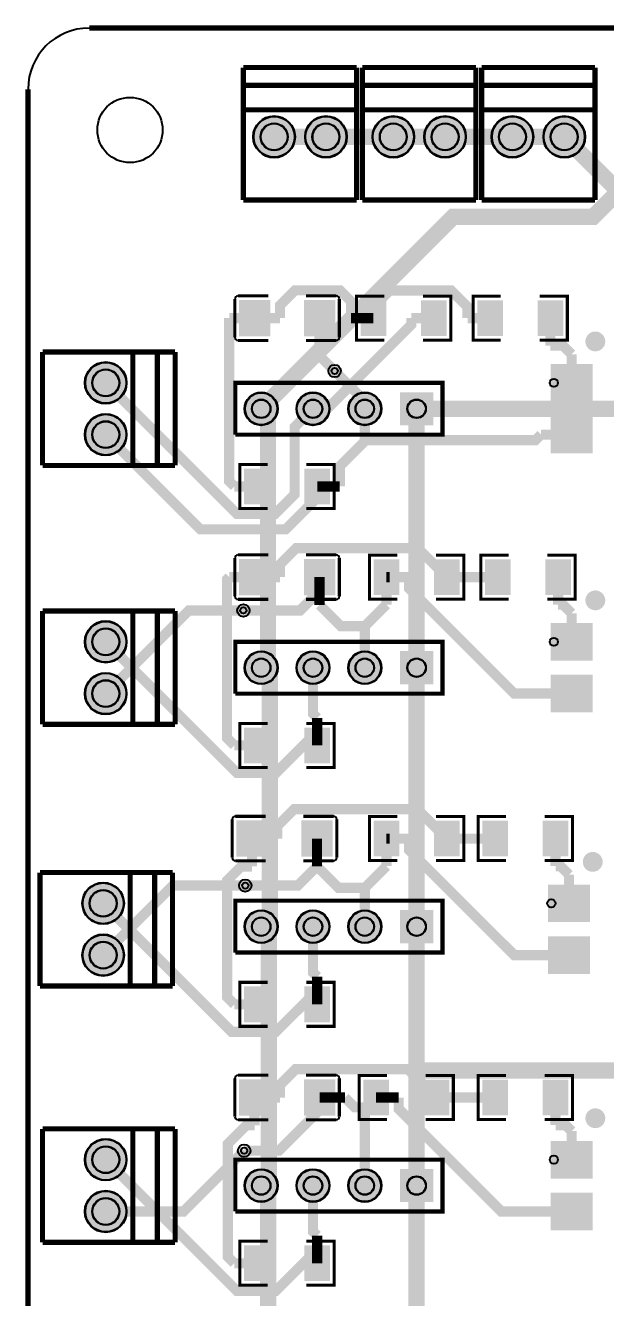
# Model space of a CAD drawing. Header units: millimetres. Extents: x -20 to 125, y 0 to 129.
# Drawn here: x -0.1 to 28.3, y 65.7 to 128.1 of the extents above; entities that cross this region are included whole.
import ezdxf

# ---------------------------------------------------------------- set-up
doc = ezdxf.new("R2010")
doc.units = ezdxf.units.MM
for name, color, linetype, true_color in [('BoardOutLine', 7, 'Continuous', 0xff00ff), ('BottomLayer', 7, 'Continuous', 0x0000ff), ('BottomSolderMaskLayer', 7, 'Continuous', 0xaa00ff), ('Document', 7, 'Continuous', 0xffffff), ('Hole', 7, 'Continuous', 0x222222), ('Multi-Layer', 7, 'Continuous', 0xc0c0c0), ('TopLayer', 7, 'Continuous', 0xff0000), ('TopPasteMaskLayer', 7, 'Continuous', 0x808080), ('TopSilkLayer', 7, 'Continuous', 0xffcc00), ('TopSolderMaskLayer', 7, 'Continuous', 0x800080)]:
    doc.layers.add(name, color=color, linetype=linetype, true_color=true_color)

msp = doc.modelspace()

# ---------------------------------------------------------------- hatches: boundary and pattern name
at = {"layer": 'BottomSolderMaskLayer'}
for points in [[(11.04, 122.662, 1), (13.09, 122.662, 1)], [(13.58, 122.662, 1), (15.63, 122.662, 1)], [(16.882, 122.662, 1), (18.932, 122.662, 1)], [(19.422, 122.662, 1), (21.472, 122.662, 1)], [(22.724, 122.662, 1), (24.774, 122.662, 1)], [(25.264, 122.662, 1), (27.314, 122.662, 1)], [(2.785, 110.597, 1), (4.835, 110.597, 1)], [(10.617, 109.327, 1), (12.243, 109.327, 1)], [(13.157, 109.327, 1), (14.783, 109.327, 1)], [(15.697, 109.327, 1), (17.323, 109.327, 1)], [(19.863, 108.514), (18.237, 108.514), (18.237, 110.14), (19.863, 110.14)], [(2.785, 108.057, 1), (4.835, 108.057, 1)], [(2.785, 97.897, 1), (4.835, 97.897, 1)], [(10.617, 96.627, 1), (12.243, 96.627, 1)], [(13.157, 96.627, 1), (14.783, 96.627, 1)], [(15.697, 96.627, 1), (17.323, 96.627, 1)], [(19.863, 95.814), (18.237, 95.814), (18.237, 97.44), (19.863, 97.44)], [(2.785, 95.357, 1), (4.835, 95.357, 1)], [(2.658, 85.07, 1), (4.708, 85.07, 1)], [(10.617, 83.927, 1), (12.243, 83.927, 1)], [(13.157, 83.927, 1), (14.783, 83.927, 1)], [(15.697, 83.927, 1), (17.323, 83.927, 1)], [(19.863, 83.114), (18.237, 83.114), (18.237, 84.74), (19.863, 84.74)], [(2.658, 82.53, 1), (4.708, 82.53, 1)], [(2.785, 72.497, 1), (4.835, 72.497, 1)], [(10.617, 71.227, 1), (12.243, 71.227, 1)], [(13.157, 71.227, 1), (14.783, 71.227, 1)], [(15.697, 71.227, 1), (17.323, 71.227, 1)], [(19.863, 70.414), (18.237, 70.414), (18.237, 72.04), (19.863, 72.04)], [(2.785, 69.957, 1), (4.835, 69.957, 1)]]:
    msp.add_hatch(color=256, dxfattribs=at).paths.add_polyline_path(points)
at = {"layer": 'Multi-Layer'}
for points in [[(11.065, 122.662, 1), (13.065, 122.662, 1)], [(13.605, 122.662, 1), (15.605, 122.662, 1)], [(16.907, 122.662, 1), (18.907, 122.662, 1)], [(19.447, 122.662, 1), (21.447, 122.662, 1)], [(22.749, 122.662, 1), (24.749, 122.662, 1)], [(25.289, 122.662, 1), (27.289, 122.662, 1)], [(2.81, 110.597, 1), (4.81, 110.597, 1)], [(10.643, 109.327, 1), (12.217, 109.327, 1)], [(13.183, 109.327, 1), (14.757, 109.327, 1)], [(15.723, 109.327, 1), (17.297, 109.327, 1)], [(19.837, 108.539), (18.263, 108.539), (18.263, 110.114), (19.837, 110.114)], [(2.81, 108.057, 1), (4.81, 108.057, 1)], [(2.81, 97.897, 1), (4.81, 97.897, 1)], [(10.643, 96.627, 1), (12.217, 96.627, 1)], [(13.183, 96.627, 1), (14.757, 96.627, 1)], [(15.723, 96.627, 1), (17.297, 96.627, 1)], [(19.837, 95.839), (18.263, 95.839), (18.263, 97.414), (19.837, 97.414)], [(2.81, 95.357, 1), (4.81, 95.357, 1)], [(2.683, 85.07, 1), (4.683, 85.07, 1)], [(10.643, 83.927, 1), (12.217, 83.927, 1)], [(13.183, 83.927, 1), (14.757, 83.927, 1)], [(15.723, 83.927, 1), (17.297, 83.927, 1)], [(19.837, 83.139), (18.263, 83.139), (18.263, 84.714), (19.837, 84.714)], [(2.683, 82.53, 1), (4.683, 82.53, 1)], [(2.81, 72.497, 1), (4.81, 72.497, 1)], [(10.643, 71.227, 1), (12.217, 71.227, 1)], [(13.183, 71.227, 1), (14.757, 71.227, 1)], [(15.723, 71.227, 1), (17.297, 71.227, 1)], [(19.837, 70.439), (18.263, 70.439), (18.263, 72.014), (19.837, 72.014)], [(2.81, 69.957, 1), (4.81, 69.957, 1)]]:
    msp.add_hatch(color=256, dxfattribs=at).paths.add_polyline_path(points)
at = {"layer": 'TopLayer'}
for points in [[(11.85, 114.636), (11.85, 112.908), (10.365, 112.908), (10.365, 114.636)], [(13.55, 114.636), (13.55, 112.908), (15.035, 112.908), (15.035, 114.636)], [(17.54, 112.921), (17.54, 114.622), (16.333, 114.622), (16.333, 112.921)], [(19.29, 112.921), (19.29, 114.622), (20.498, 114.622), (20.498, 112.921)], [(23.255, 112.921), (23.255, 114.622), (22.048, 114.622), (22.048, 112.921)], [(25.005, 112.921), (25.005, 114.622), (26.213, 114.622), (26.213, 112.921)], [(27.65, 111.497), (27.65, 109.697), (25.65, 109.697), (25.65, 111.497)], [(27.65, 108.957), (27.65, 107.157), (25.65, 107.157), (25.65, 108.957)], [(11.825, 106.367), (11.825, 104.666), (10.618, 104.666), (10.618, 106.367)], [(13.575, 106.367), (13.575, 104.666), (14.783, 104.666), (14.783, 106.367)], [(11.85, 101.936), (11.85, 100.208), (10.365, 100.208), (10.365, 101.936)], [(13.55, 101.936), (13.55, 100.208), (15.035, 100.208), (15.035, 101.936)], [(18.175, 100.221), (18.175, 101.922), (16.968, 101.922), (16.968, 100.221)], [(19.925, 100.221), (19.925, 101.922), (21.133, 101.922), (21.133, 100.221)], [(23.636, 100.221), (23.636, 101.922), (22.429, 101.922), (22.429, 100.221)], [(25.386, 100.221), (25.386, 101.922), (26.594, 101.922), (26.594, 100.221)], [(27.65, 98.797), (27.65, 96.997), (25.65, 96.997), (25.65, 98.797)], [(27.65, 96.257), (27.65, 94.457), (25.65, 94.457), (25.65, 96.257)], [(11.825, 91.966), (11.825, 93.667), (10.618, 93.667), (10.618, 91.966)], [(13.575, 91.966), (13.575, 93.667), (14.783, 93.667), (14.783, 91.966)], [(11.723, 89.109), (11.723, 87.381), (10.238, 87.381), (10.238, 89.109)], [(13.423, 89.109), (13.423, 87.381), (14.908, 87.381), (14.908, 89.109)], [(18.175, 87.394), (18.175, 89.095), (16.968, 89.095), (16.968, 87.394)], [(19.925, 87.394), (19.925, 89.095), (21.133, 89.095), (21.133, 87.394)], [(23.509, 87.394), (23.509, 89.095), (22.302, 89.095), (22.302, 87.394)], [(25.259, 87.394), (25.259, 89.095), (26.467, 89.095), (26.467, 87.394)], [(27.523, 85.97), (27.523, 84.17), (25.523, 84.17), (25.523, 85.97)], [(27.523, 83.43), (27.523, 81.63), (25.523, 81.63), (25.523, 83.43)], [(11.825, 79.266), (11.825, 80.967), (10.618, 80.967), (10.618, 79.266)], [(13.575, 79.266), (13.575, 80.967), (14.783, 80.967), (14.783, 79.266)], [(11.85, 76.409), (11.85, 74.681), (10.365, 74.681), (10.365, 76.409)], [(13.55, 76.409), (13.55, 74.681), (15.035, 74.681), (15.035, 76.409)], [(17.667, 74.694), (17.667, 76.395), (16.46, 76.395), (16.46, 74.694)], [(19.417, 74.694), (19.417, 76.395), (20.625, 76.395), (20.625, 74.694)], [(23.509, 74.694), (23.509, 76.395), (22.302, 76.395), (22.302, 74.694)], [(25.259, 74.694), (25.259, 76.395), (26.467, 76.395), (26.467, 74.694)], [(27.65, 73.397), (27.65, 71.597), (25.65, 71.597), (25.65, 73.397)], [(27.65, 70.857), (27.65, 69.057), (25.65, 69.057), (25.65, 70.857)], [(11.825, 66.566), (11.825, 68.267), (10.618, 68.267), (10.618, 66.566)], [(13.575, 66.566), (13.575, 68.267), (14.783, 68.267), (14.783, 66.566)]]:
    msp.add_hatch(color=256, dxfattribs=at).paths.add_polyline_path(points)
at = {"layer": 'TopPasteMaskLayer'}
for points in [[(11.85, 114.536), (11.85, 114.166), (11.75, 114.066), (11.445, 114.066), (11.345, 113.966), (11.345, 113.578), (11.445, 113.478), (11.75, 113.478), (11.85, 113.378), (11.85, 113.008), (11.75, 112.908), (10.465, 112.908), (10.365, 113.008), (10.365, 114.536), (10.465, 114.636), (11.75, 114.636)], [(13.55, 114.536), (13.55, 114.166), (13.65, 114.066), (13.955, 114.066), (14.055, 113.966), (14.055, 113.578), (13.955, 113.478), (13.65, 113.478), (13.55, 113.378), (13.55, 113.008), (13.65, 112.908), (14.935, 112.908), (15.035, 113.008), (15.035, 114.536), (14.935, 114.636), (13.65, 114.636)], [(17.54, 113.021), (17.54, 113.383), (17.44, 113.483), (17.229, 113.483), (17.129, 113.583), (17.129, 113.961), (17.229, 114.061), (17.44, 114.061), (17.54, 114.161), (17.54, 114.522), (17.44, 114.622), (16.433, 114.622), (16.333, 114.522), (16.333, 113.021), (16.433, 112.921), (17.44, 112.921)], [(19.29, 113.021), (19.29, 113.383), (19.39, 113.483), (19.601, 113.483), (19.701, 113.583), (19.701, 113.961), (19.601, 114.061), (19.39, 114.061), (19.29, 114.161), (19.29, 114.522), (19.39, 114.622), (20.398, 114.622), (20.498, 114.522), (20.498, 113.021), (20.398, 112.921), (19.39, 112.921)], [(23.255, 113.021), (23.255, 113.383), (23.155, 113.483), (22.944, 113.483), (22.844, 113.583), (22.844, 113.961), (22.944, 114.061), (23.155, 114.061), (23.255, 114.161), (23.255, 114.522), (23.155, 114.622), (22.148, 114.622), (22.048, 114.522), (22.048, 113.021), (22.148, 112.921), (23.155, 112.921)], [(25.005, 113.021), (25.005, 113.383), (25.105, 113.483), (25.316, 113.483), (25.416, 113.583), (25.416, 113.961), (25.316, 114.061), (25.105, 114.061), (25.005, 114.161), (25.005, 114.522), (25.105, 114.622), (26.113, 114.622), (26.213, 114.522), (26.213, 113.021), (26.113, 112.921), (25.105, 112.921)], [(27.65, 111.497), (27.65, 109.697), (25.65, 109.697), (25.65, 111.497)], [(27.65, 108.957), (27.65, 107.157), (25.65, 107.157), (25.65, 108.957)], [(11.825, 106.267), (11.825, 105.906), (11.725, 105.806), (11.514, 105.806), (11.414, 105.706), (11.414, 105.328), (11.514, 105.228), (11.725, 105.228), (11.825, 105.128), (11.825, 104.766), (11.725, 104.666), (10.718, 104.666), (10.618, 104.766), (10.618, 106.267), (10.718, 106.367), (11.725, 106.367)], [(13.575, 106.267), (13.575, 105.906), (13.675, 105.806), (13.886, 105.806), (13.986, 105.706), (13.986, 105.328), (13.886, 105.228), (13.675, 105.228), (13.575, 105.128), (13.575, 104.766), (13.675, 104.666), (14.683, 104.666), (14.783, 104.766), (14.783, 106.267), (14.683, 106.367), (13.675, 106.367)], [(11.85, 101.836), (11.85, 101.466), (11.75, 101.366), (11.445, 101.366), (11.345, 101.266), (11.345, 100.878), (11.445, 100.778), (11.75, 100.778), (11.85, 100.678), (11.85, 100.308), (11.75, 100.208), (10.465, 100.208), (10.365, 100.308), (10.365, 101.836), (10.465, 101.936), (11.75, 101.936)], [(13.55, 101.836), (13.55, 101.466), (13.65, 101.366), (13.955, 101.366), (14.055, 101.266), (14.055, 100.878), (13.955, 100.778), (13.65, 100.778), (13.55, 100.678), (13.55, 100.308), (13.65, 100.208), (14.935, 100.208), (15.035, 100.308), (15.035, 101.836), (14.935, 101.936), (13.65, 101.936)], [(18.175, 100.321), (18.175, 100.683), (18.075, 100.783), (17.864, 100.783), (17.764, 100.883), (17.764, 101.261), (17.864, 101.361), (18.075, 101.361), (18.175, 101.461), (18.175, 101.822), (18.075, 101.922), (17.068, 101.922), (16.968, 101.822), (16.968, 100.321), (17.068, 100.221), (18.075, 100.221)], [(19.925, 100.321), (19.925, 100.683), (20.025, 100.783), (20.236, 100.783), (20.336, 100.883), (20.336, 101.261), (20.236, 101.361), (20.025, 101.361), (19.925, 101.461), (19.925, 101.822), (20.025, 101.922), (21.033, 101.922), (21.133, 101.822), (21.133, 100.321), (21.033, 100.221), (20.025, 100.221)], [(23.636, 100.321), (23.636, 100.683), (23.536, 100.783), (23.325, 100.783), (23.225, 100.883), (23.225, 101.261), (23.325, 101.361), (23.536, 101.361), (23.636, 101.461), (23.636, 101.822), (23.536, 101.922), (22.529, 101.922), (22.429, 101.822), (22.429, 100.321), (22.529, 100.221), (23.536, 100.221)], [(25.386, 100.321), (25.386, 100.683), (25.486, 100.783), (25.697, 100.783), (25.797, 100.883), (25.797, 101.261), (25.697, 101.361), (25.486, 101.361), (25.386, 101.461), (25.386, 101.822), (25.486, 101.922), (26.494, 101.922), (26.594, 101.822), (26.594, 100.321), (26.494, 100.221), (25.486, 100.221)], [(27.65, 98.797), (27.65, 96.997), (25.65, 96.997), (25.65, 98.797)], [(27.65, 96.257), (27.65, 94.457), (25.65, 94.457), (25.65, 96.257)], [(11.825, 92.066), (11.825, 92.428), (11.725, 92.528), (11.514, 92.528), (11.414, 92.628), (11.414, 93.006), (11.514, 93.106), (11.725, 93.106), (11.825, 93.206), (11.825, 93.567), (11.725, 93.667), (10.718, 93.667), (10.618, 93.567), (10.618, 92.066), (10.718, 91.966), (11.725, 91.966)], [(13.575, 92.066), (13.575, 92.428), (13.675, 92.528), (13.886, 92.528), (13.986, 92.628), (13.986, 93.006), (13.886, 93.106), (13.675, 93.106), (13.575, 93.206), (13.575, 93.567), (13.675, 93.667), (14.683, 93.667), (14.783, 93.567), (14.783, 92.066), (14.683, 91.966), (13.675, 91.966)], [(11.723, 89.009), (11.723, 88.639), (11.623, 88.539), (11.318, 88.539), (11.218, 88.439), (11.218, 88.051), (11.318, 87.951), (11.623, 87.951), (11.723, 87.851), (11.723, 87.481), (11.623, 87.381), (10.338, 87.381), (10.238, 87.481), (10.238, 89.009), (10.338, 89.109), (11.623, 89.109)], [(13.423, 89.009), (13.423, 88.639), (13.523, 88.539), (13.828, 88.539), (13.928, 88.439), (13.928, 88.051), (13.828, 87.951), (13.523, 87.951), (13.423, 87.851), (13.423, 87.481), (13.523, 87.381), (14.808, 87.381), (14.908, 87.481), (14.908, 89.009), (14.808, 89.109), (13.523, 89.109)], [(18.175, 87.494), (18.175, 87.856), (18.075, 87.956), (17.864, 87.956), (17.764, 88.056), (17.764, 88.434), (17.864, 88.534), (18.075, 88.534), (18.175, 88.634), (18.175, 88.995), (18.075, 89.095), (17.068, 89.095), (16.968, 88.995), (16.968, 87.494), (17.068, 87.394), (18.075, 87.394)], [(19.925, 87.494), (19.925, 87.856), (20.025, 87.956), (20.236, 87.956), (20.336, 88.056), (20.336, 88.434), (20.236, 88.534), (20.025, 88.534), (19.925, 88.634), (19.925, 88.995), (20.025, 89.095), (21.033, 89.095), (21.133, 88.995), (21.133, 87.494), (21.033, 87.394), (20.025, 87.394)], [(23.509, 87.494), (23.509, 87.856), (23.409, 87.956), (23.198, 87.956), (23.098, 88.056), (23.098, 88.434), (23.198, 88.534), (23.409, 88.534), (23.509, 88.634), (23.509, 88.995), (23.409, 89.095), (22.402, 89.095), (22.302, 88.995), (22.302, 87.494), (22.402, 87.394), (23.409, 87.394)], [(25.259, 87.494), (25.259, 87.856), (25.359, 87.956), (25.57, 87.956), (25.67, 88.056), (25.67, 88.434), (25.57, 88.534), (25.359, 88.534), (25.259, 88.634), (25.259, 88.995), (25.359, 89.095), (26.367, 89.095), (26.467, 88.995), (26.467, 87.494), (26.367, 87.394), (25.359, 87.394)], [(27.523, 85.97), (27.523, 84.17), (25.523, 84.17), (25.523, 85.97)], [(27.523, 83.43), (27.523, 81.63), (25.523, 81.63), (25.523, 83.43)], [(11.825, 79.366), (11.825, 79.728), (11.725, 79.828), (11.514, 79.828), (11.414, 79.928), (11.414, 80.306), (11.514, 80.406), (11.725, 80.406), (11.825, 80.506), (11.825, 80.867), (11.725, 80.967), (10.718, 80.967), (10.618, 80.867), (10.618, 79.366), (10.718, 79.266), (11.725, 79.266)], [(13.575, 79.366), (13.575, 79.728), (13.675, 79.828), (13.886, 79.828), (13.986, 79.928), (13.986, 80.306), (13.886, 80.406), (13.675, 80.406), (13.575, 80.506), (13.575, 80.867), (13.675, 80.967), (14.683, 80.967), (14.783, 80.867), (14.783, 79.366), (14.683, 79.266), (13.675, 79.266)], [(11.85, 76.309), (11.85, 75.939), (11.75, 75.839), (11.445, 75.839), (11.345, 75.739), (11.345, 75.351), (11.445, 75.251), (11.75, 75.251), (11.85, 75.151), (11.85, 74.781), (11.75, 74.681), (10.465, 74.681), (10.365, 74.781), (10.365, 76.309), (10.465, 76.409), (11.75, 76.409)], [(13.55, 76.309), (13.55, 75.939), (13.65, 75.839), (13.955, 75.839), (14.055, 75.739), (14.055, 75.351), (13.955, 75.251), (13.65, 75.251), (13.55, 75.151), (13.55, 74.781), (13.65, 74.681), (14.935, 74.681), (15.035, 74.781), (15.035, 76.309), (14.935, 76.409), (13.65, 76.409)], [(17.667, 74.794), (17.667, 75.156), (17.567, 75.256), (17.356, 75.256), (17.256, 75.356), (17.256, 75.734), (17.356, 75.834), (17.567, 75.834), (17.667, 75.934), (17.667, 76.295), (17.567, 76.395), (16.56, 76.395), (16.46, 76.295), (16.46, 74.794), (16.56, 74.694), (17.567, 74.694)], [(19.417, 74.794), (19.417, 75.156), (19.517, 75.256), (19.728, 75.256), (19.828, 75.356), (19.828, 75.734), (19.728, 75.834), (19.517, 75.834), (19.417, 75.934), (19.417, 76.295), (19.517, 76.395), (20.525, 76.395), (20.625, 76.295), (20.625, 74.794), (20.525, 74.694), (19.517, 74.694)], [(23.509, 74.794), (23.509, 75.156), (23.409, 75.256), (23.198, 75.256), (23.098, 75.356), (23.098, 75.734), (23.198, 75.834), (23.409, 75.834), (23.509, 75.934), (23.509, 76.295), (23.409, 76.395), (22.402, 76.395), (22.302, 76.295), (22.302, 74.794), (22.402, 74.694), (23.409, 74.694)], [(25.259, 74.794), (25.259, 75.156), (25.359, 75.256), (25.57, 75.256), (25.67, 75.356), (25.67, 75.734), (25.57, 75.834), (25.359, 75.834), (25.259, 75.934), (25.259, 76.295), (25.359, 76.395), (26.367, 76.395), (26.467, 76.295), (26.467, 74.794), (26.367, 74.694), (25.359, 74.694)], [(27.65, 73.397), (27.65, 71.597), (25.65, 71.597), (25.65, 73.397)], [(27.65, 70.857), (27.65, 69.057), (25.65, 69.057), (25.65, 70.857)], [(11.825, 66.666), (11.825, 67.028), (11.725, 67.128), (11.514, 67.128), (11.414, 67.228), (11.414, 67.606), (11.514, 67.706), (11.725, 67.706), (11.825, 67.806), (11.825, 68.167), (11.725, 68.267), (10.718, 68.267), (10.618, 68.167), (10.618, 66.666), (10.718, 66.566), (11.725, 66.566)], [(13.575, 66.666), (13.575, 67.028), (13.675, 67.128), (13.886, 67.128), (13.986, 67.228), (13.986, 67.606), (13.886, 67.706), (13.675, 67.706), (13.575, 67.806), (13.575, 68.167), (13.675, 68.267), (14.683, 68.267), (14.783, 68.167), (14.783, 66.666), (14.683, 66.566), (13.675, 66.566)]]:
    msp.add_hatch(color=256, dxfattribs=at).paths.add_polyline_path(points)
at = {"layer": 'TopSilkLayer'}
for points in [[(27.327, 112.629), (27.328, 112.597), (27.331, 112.566), (27.336, 112.535), (27.343, 112.504), (27.352, 112.474), (27.364, 112.445), (27.376, 112.416), (27.391, 112.388), (27.408, 112.362), (27.426, 112.336), (27.446, 112.312), (27.467, 112.288), (27.49, 112.267), (27.514, 112.247), (27.54, 112.228), (27.566, 112.211), (27.594, 112.196), (27.622, 112.183), (27.652, 112.172), (27.682, 112.162), (27.712, 112.155), (27.743, 112.149), (27.774, 112.145), (27.806, 112.144), (27.837, 112.145), (27.869, 112.147), (27.9, 112.152), (27.93, 112.158), (27.961, 112.167), (27.99, 112.177), (28.019, 112.19), (28.047, 112.204), (28.074, 112.22), (28.1, 112.238), (28.125, 112.257), (28.149, 112.278), (28.171, 112.301), (28.191, 112.325), (28.21, 112.35), (28.227, 112.376), (28.243, 112.403), (28.257, 112.432), (28.269, 112.461), (28.279, 112.491), (28.287, 112.521), (28.293, 112.552), (28.297, 112.583), (28.299, 112.614), (28.299, 112.646), (28.297, 112.677), (28.293, 112.708), (28.287, 112.739), (28.279, 112.77), (28.269, 112.8), (28.257, 112.829), (28.243, 112.857), (28.227, 112.884), (28.21, 112.911), (28.191, 112.936), (28.171, 112.96), (28.149, 112.982), (28.125, 113.003), (28.1, 113.022), (28.074, 113.04), (28.047, 113.056), (28.019, 113.07), (27.99, 113.083), (27.961, 113.093), (27.93, 113.102), (27.9, 113.109), (27.869, 113.113), (27.837, 113.116), (27.806, 113.116), (27.774, 113.115), (27.743, 113.111), (27.712, 113.106), (27.682, 113.098), (27.652, 113.089), (27.622, 113.077), (27.594, 113.064), (27.566, 113.049), (27.54, 113.032), (27.514, 113.014), (27.49, 112.993), (27.467, 112.972), (27.446, 112.949), (27.426, 112.924), (27.408, 112.899), (27.391, 112.872), (27.376, 112.844), (27.364, 112.815), (27.352, 112.786), (27.343, 112.756), (27.336, 112.725), (27.331, 112.694), (27.328, 112.663), (27.327, 112.631)], [(27.327, 99.929), (27.328, 99.897), (27.331, 99.866), (27.336, 99.835), (27.343, 99.804), (27.352, 99.774), (27.364, 99.745), (27.376, 99.716), (27.391, 99.688), (27.408, 99.662), (27.426, 99.636), (27.446, 99.611), (27.467, 99.588), (27.49, 99.567), (27.514, 99.547), (27.54, 99.528), (27.566, 99.511), (27.594, 99.496), (27.622, 99.483), (27.652, 99.471), (27.682, 99.462), (27.712, 99.454), (27.743, 99.449), (27.774, 99.445), (27.806, 99.444), (27.837, 99.444), (27.869, 99.447), (27.9, 99.452), (27.93, 99.458), (27.961, 99.467), (27.99, 99.477), (28.019, 99.49), (28.047, 99.504), (28.074, 99.52), (28.1, 99.538), (28.125, 99.557), (28.149, 99.578), (28.171, 99.601), (28.191, 99.625), (28.21, 99.65), (28.227, 99.676), (28.243, 99.703), (28.257, 99.732), (28.269, 99.761), (28.279, 99.79), (28.287, 99.821), (28.293, 99.852), (28.297, 99.883), (28.299, 99.914), (28.299, 99.946), (28.297, 99.977), (28.293, 100.008), (28.287, 100.039), (28.279, 100.07), (28.269, 100.1), (28.257, 100.129), (28.243, 100.157), (28.227, 100.184), (28.21, 100.211), (28.191, 100.236), (28.171, 100.259), (28.149, 100.282), (28.125, 100.303), (28.1, 100.322), (28.074, 100.34), (28.047, 100.356), (28.019, 100.37), (27.99, 100.383), (27.961, 100.393), (27.93, 100.402), (27.9, 100.409), (27.869, 100.413), (27.837, 100.416), (27.806, 100.416), (27.774, 100.415), (27.743, 100.411), (27.712, 100.406), (27.682, 100.398), (27.652, 100.389), (27.622, 100.377), (27.594, 100.364), (27.566, 100.349), (27.54, 100.332), (27.514, 100.314), (27.49, 100.293), (27.467, 100.272), (27.446, 100.249), (27.426, 100.224), (27.408, 100.199), (27.391, 100.172), (27.376, 100.144), (27.364, 100.115), (27.352, 100.086), (27.343, 100.056), (27.336, 100.025), (27.331, 99.994), (27.328, 99.963), (27.327, 99.931)], [(27.2, 87.102), (27.201, 87.07), (27.204, 87.039), (27.209, 87.008), (27.216, 86.977), (27.225, 86.947), (27.237, 86.918), (27.249, 86.889), (27.264, 86.861), (27.281, 86.835), (27.299, 86.809), (27.319, 86.784), (27.34, 86.761), (27.363, 86.74), (27.387, 86.72), (27.413, 86.701), (27.439, 86.684), (27.467, 86.669), (27.495, 86.656), (27.525, 86.644), (27.555, 86.635), (27.585, 86.627), (27.616, 86.622), (27.647, 86.618), (27.679, 86.617), (27.71, 86.617), (27.742, 86.62), (27.773, 86.625), (27.803, 86.631), (27.834, 86.64), (27.863, 86.65), (27.892, 86.663), (27.92, 86.677), (27.947, 86.693), (27.973, 86.711), (27.998, 86.73), (28.022, 86.751), (28.044, 86.774), (28.064, 86.798), (28.083, 86.823), (28.1, 86.849), (28.116, 86.876), (28.13, 86.905), (28.142, 86.934), (28.152, 86.963), (28.16, 86.994), (28.166, 87.025), (28.17, 87.056), (28.172, 87.087), (28.172, 87.119), (28.17, 87.15), (28.166, 87.181), (28.16, 87.212), (28.152, 87.243), (28.142, 87.273), (28.13, 87.302), (28.116, 87.33), (28.1, 87.357), (28.083, 87.384), (28.064, 87.409), (28.044, 87.432), (28.022, 87.455), (27.998, 87.476), (27.973, 87.495), (27.947, 87.513), (27.92, 87.529), (27.892, 87.543), (27.863, 87.556), (27.834, 87.566), (27.803, 87.575), (27.773, 87.581), (27.742, 87.586), (27.71, 87.589), (27.679, 87.589), (27.647, 87.588), (27.616, 87.584), (27.585, 87.579), (27.555, 87.571), (27.525, 87.562), (27.495, 87.55), (27.467, 87.537), (27.439, 87.522), (27.413, 87.505), (27.387, 87.487), (27.363, 87.466), (27.34, 87.445), (27.319, 87.422), (27.299, 87.397), (27.281, 87.372), (27.264, 87.345), (27.249, 87.317), (27.237, 87.288), (27.225, 87.259), (27.216, 87.229), (27.209, 87.198), (27.204, 87.167), (27.201, 87.136), (27.2, 87.104)], [(27.327, 74.529), (27.328, 74.497), (27.331, 74.466), (27.336, 74.435), (27.343, 74.404), (27.352, 74.374), (27.364, 74.345), (27.376, 74.316), (27.391, 74.288), (27.408, 74.262), (27.426, 74.236), (27.446, 74.211), (27.467, 74.188), (27.49, 74.167), (27.514, 74.147), (27.54, 74.128), (27.566, 74.111), (27.594, 74.096), (27.622, 74.083), (27.652, 74.071), (27.682, 74.062), (27.712, 74.054), (27.743, 74.049), (27.774, 74.045), (27.806, 74.044), (27.837, 74.044), (27.869, 74.047), (27.9, 74.052), (27.93, 74.058), (27.961, 74.067), (27.99, 74.077), (28.019, 74.09), (28.047, 74.104), (28.074, 74.12), (28.1, 74.138), (28.125, 74.157), (28.149, 74.178), (28.171, 74.201), (28.191, 74.224), (28.21, 74.25), (28.227, 74.276), (28.243, 74.303), (28.257, 74.331), (28.269, 74.361), (28.279, 74.39), (28.287, 74.421), (28.293, 74.452), (28.297, 74.483), (28.299, 74.514), (28.299, 74.546), (28.297, 74.577), (28.293, 74.608), (28.287, 74.639), (28.279, 74.67), (28.269, 74.699), (28.257, 74.729), (28.243, 74.757), (28.227, 74.784), (28.21, 74.811), (28.191, 74.836), (28.171, 74.859), (28.149, 74.882), (28.125, 74.903), (28.1, 74.922), (28.074, 74.94), (28.047, 74.956), (28.019, 74.97), (27.99, 74.983), (27.961, 74.993), (27.93, 75.002), (27.9, 75.008), (27.869, 75.013), (27.837, 75.016), (27.806, 75.016), (27.774, 75.015), (27.743, 75.011), (27.712, 75.006), (27.682, 74.998), (27.652, 74.989), (27.622, 74.977), (27.594, 74.964), (27.566, 74.949), (27.54, 74.932), (27.514, 74.914), (27.49, 74.893), (27.467, 74.872), (27.446, 74.849), (27.426, 74.824), (27.408, 74.799), (27.391, 74.772), (27.376, 74.744), (27.364, 74.715), (27.352, 74.686), (27.343, 74.656), (27.336, 74.625), (27.331, 74.594), (27.328, 74.563), (27.327, 74.531)]]:
    msp.add_hatch(color=256, dxfattribs=at).paths.add_polyline_path(points)
at = {"layer": 'TopSolderMaskLayer'}
for points in [[(11.04, 122.662, 1), (13.09, 122.662, 1)], [(13.58, 122.662, 1), (15.63, 122.662, 1)], [(16.882, 122.662, 1), (18.932, 122.662, 1)], [(19.422, 122.662, 1), (21.472, 122.662, 1)], [(22.724, 122.662, 1), (24.774, 122.662, 1)], [(25.264, 122.662, 1), (27.314, 122.662, 1)], [(11.875, 114.661), (11.875, 112.882), (10.34, 112.882), (10.34, 114.661)], [(13.525, 114.661), (13.525, 112.882), (15.06, 112.882), (15.06, 114.661)], [(17.565, 112.896), (17.565, 114.648), (16.307, 114.648), (16.307, 112.896)], [(19.265, 112.896), (19.265, 114.648), (20.523, 114.648), (20.523, 112.896)], [(23.28, 112.896), (23.28, 114.648), (22.022, 114.648), (22.022, 112.896)], [(24.98, 112.896), (24.98, 114.648), (26.238, 114.648), (26.238, 112.896)], [(2.785, 110.597, 1), (4.835, 110.597, 1)], [(27.678, 111.52), (27.678, 109.674), (25.622, 109.674), (25.622, 111.52)], [(10.617, 109.327, 1), (12.243, 109.327, 1)], [(13.157, 109.327, 1), (14.783, 109.327, 1)], [(15.697, 109.327, 1), (17.323, 109.327, 1)], [(19.863, 108.514), (18.237, 108.514), (18.237, 110.14), (19.863, 110.14)], [(2.785, 108.057, 1), (4.835, 108.057, 1)], [(27.678, 108.98), (27.678, 107.134), (25.622, 107.134), (25.622, 108.98)], [(11.85, 106.393), (11.85, 104.641), (10.592, 104.641), (10.592, 106.393)], [(13.55, 106.393), (13.55, 104.641), (14.808, 104.641), (14.808, 106.393)], [(11.875, 101.961), (11.875, 100.182), (10.34, 100.182), (10.34, 101.961)], [(13.525, 101.961), (13.525, 100.182), (15.06, 100.182), (15.06, 101.961)], [(18.2, 100.196), (18.2, 101.948), (16.942, 101.948), (16.942, 100.196)], [(19.9, 100.196), (19.9, 101.948), (21.158, 101.948), (21.158, 100.196)], [(23.661, 100.196), (23.661, 101.948), (22.403, 101.948), (22.403, 100.196)], [(25.361, 100.196), (25.361, 101.948), (26.619, 101.948), (26.619, 100.196)], [(2.785, 97.897, 1), (4.835, 97.897, 1)], [(27.678, 98.82), (27.678, 96.974), (25.622, 96.974), (25.622, 98.82)], [(10.617, 96.627, 1), (12.243, 96.627, 1)], [(13.157, 96.627, 1), (14.783, 96.627, 1)], [(15.697, 96.627, 1), (17.323, 96.627, 1)], [(19.863, 95.814), (18.237, 95.814), (18.237, 97.44), (19.863, 97.44)], [(2.785, 95.357, 1), (4.835, 95.357, 1)], [(27.678, 96.28), (27.678, 94.434), (25.622, 94.434), (25.622, 96.28)], [(11.85, 91.941), (11.85, 93.693), (10.592, 93.693), (10.592, 91.941)], [(13.55, 91.941), (13.55, 93.693), (14.808, 93.693), (14.808, 91.941)], [(11.748, 89.134), (11.748, 87.355), (10.213, 87.355), (10.213, 89.134)], [(13.398, 89.134), (13.398, 87.355), (14.933, 87.355), (14.933, 89.134)], [(18.2, 87.369), (18.2, 89.121), (16.942, 89.121), (16.942, 87.369)], [(19.9, 87.369), (19.9, 89.121), (21.158, 89.121), (21.158, 87.369)], [(23.534, 87.369), (23.534, 89.121), (22.276, 89.121), (22.276, 87.369)], [(25.234, 87.369), (25.234, 89.121), (26.492, 89.121), (26.492, 87.369)], [(2.658, 85.07, 1), (4.708, 85.07, 1)], [(27.551, 85.993), (27.551, 84.147), (25.495, 84.147), (25.495, 85.993)], [(10.617, 83.927, 1), (12.243, 83.927, 1)], [(13.157, 83.927, 1), (14.783, 83.927, 1)], [(15.697, 83.927, 1), (17.323, 83.927, 1)], [(19.863, 83.114), (18.237, 83.114), (18.237, 84.74), (19.863, 84.74)], [(2.658, 82.53, 1), (4.708, 82.53, 1)], [(27.551, 83.453), (27.551, 81.607), (25.495, 81.607), (25.495, 83.453)], [(11.85, 79.241), (11.85, 80.993), (10.592, 80.993), (10.592, 79.241)], [(13.55, 79.241), (13.55, 80.993), (14.808, 80.993), (14.808, 79.241)], [(11.875, 76.434), (11.875, 74.655), (10.34, 74.655), (10.34, 76.434)], [(13.525, 76.434), (13.525, 74.655), (15.06, 74.655), (15.06, 76.434)], [(17.692, 74.669), (17.692, 76.421), (16.434, 76.421), (16.434, 74.669)], [(19.392, 74.669), (19.392, 76.421), (20.65, 76.421), (20.65, 74.669)], [(23.534, 74.669), (23.534, 76.421), (22.276, 76.421), (22.276, 74.669)], [(25.234, 74.669), (25.234, 76.421), (26.492, 76.421), (26.492, 74.669)], [(2.785, 72.497, 1), (4.835, 72.497, 1)], [(27.678, 73.42), (27.678, 71.574), (25.622, 71.574), (25.622, 73.42)], [(10.617, 71.227, 1), (12.243, 71.227, 1)], [(13.157, 71.227, 1), (14.783, 71.227, 1)], [(15.697, 71.227, 1), (17.323, 71.227, 1)], [(19.863, 70.414), (18.237, 70.414), (18.237, 72.04), (19.863, 72.04)], [(2.785, 69.957, 1), (4.835, 69.957, 1)], [(27.678, 70.88), (27.678, 69.034), (25.622, 69.034), (25.622, 70.88)], [(11.85, 66.541), (11.85, 68.293), (10.592, 68.293), (10.592, 66.541)], [(13.55, 66.541), (13.55, 68.293), (14.808, 68.293), (14.808, 66.541)]]:
    msp.add_hatch(color=256, dxfattribs=at).paths.add_polyline_path(points)

# ---------------------------------------------------------------- linework, layer by layer
at = {"layer": 'BoardOutLine', "const_width": 0.254}
for points in [[(3, 128), (119, 128)], [(0, 3), (0, 125)]]:
    msp.add_lwpolyline(points, dxfattribs=at)
at = {"layer": 'BoardOutLine'}
msp.add_arc((3, 125), 3, 90, 180, dxfattribs=at)
at = {"layer": 'BottomLayer'}
for points, const_width in [([(11.43, 109.327), (20.842, 118.738), (27.7, 118.738), (31.623, 122.662)], 0.8), ([(12.065, 122.662), (14.605, 122.662)], 0.8), ([(14.605, 122.662), (17.907, 122.662)], 0.8), ([(20.447, 122.662), (17.907, 122.662)], 0.8), ([(23.749, 122.662), (20.447, 122.662)], 0.8), ([(26.289, 122.662), (23.749, 122.662)], 0.8), ([(19.05, 109.327), (34.049, 109.327), (39.999, 115.277)], 0.8), ([(16.51, 109.327), (16.51, 109.701), (15.03, 111.18)], 0.5), ([(11.43, 96.627), (11.765, 96.962), (11.765, 108.992), (11.43, 109.327)], 0.8), ([(19.05, 109.327), (19.05, 96.627)], 0.8), ([(10.559, 99.435), (7.888, 99.435), (3.81, 95.357)], 0.5), ([(11.43, 83.927), (11.855, 84.352), (11.855, 96.202), (11.43, 96.627)], 0.8), ([(19.05, 96.627), (19.05, 83.927)], 0.8), ([(10.649, 85.941), (7.094, 85.941), (3.683, 82.53)], 0.5), ([(11.43, 71.227), (11.804, 71.601), (11.804, 83.553), (11.43, 83.927)], 0.8), ([(19.05, 76.877), (19.05, 83.927)], 0.8), ([(19.05, 76.877), (39.999, 76.877)], 0.8), ([(19.05, 71.227), (19.05, 76.877)], 0.8), ([(10.598, 72.938), (7.617, 69.957), (3.81, 69.957)], 0.5), ([(11.43, 58.527), (11.778, 58.875), (11.778, 70.879), (11.43, 71.227)], 0.8), ([(19.05, 58.527), (19.05, 71.227)], 0.8)]:
    msp.add_lwpolyline(points, dxfattribs=dict(at, const_width=const_width))
at = {"layer": 'BottomSolderMaskLayer'}
for centre, radius in [((12.065, 122.662), 1.025), ((14.605, 122.662), 1.025), ((17.907, 122.662), 1.025), ((20.447, 122.662), 1.025), ((23.749, 122.662), 1.025), ((26.289, 122.662), 1.025), ((12.065, 122.662), 0.667), ((14.605, 122.662), 0.667), ((17.907, 122.662), 0.667), ((20.447, 122.662), 0.667), ((23.749, 122.662), 0.667), ((26.289, 122.662), 0.667), ((3.81, 110.597), 1.025), ((3.81, 110.597), 0.667), ((11.43, 109.327), 0.813), ((13.97, 109.327), 0.813), ((16.51, 109.327), 0.813), ((11.43, 109.327), 0.459), ((13.97, 109.327), 0.459), ((16.51, 109.327), 0.459), ((19.05, 109.327), 0.459), ((3.81, 108.057), 1.025), ((3.81, 108.057), 0.667), ((3.81, 97.897), 1.025), ((3.81, 97.897), 0.667), ((11.43, 96.627), 0.813), ((13.97, 96.627), 0.813), ((16.51, 96.627), 0.813), ((11.43, 96.627), 0.459), ((13.97, 96.627), 0.459), ((16.51, 96.627), 0.459), ((19.05, 96.627), 0.459), ((3.81, 95.357), 1.025), ((3.81, 95.357), 0.667), ((3.683, 85.07), 1.025), ((3.683, 85.07), 0.667), ((11.43, 83.927), 0.813), ((11.43, 83.927), 0.459), ((13.97, 83.927), 0.813), ((13.97, 83.927), 0.459), ((16.51, 83.927), 0.813), ((16.51, 83.927), 0.459), ((19.05, 83.927), 0.459), ((3.683, 82.53), 1.025), ((3.683, 82.53), 0.667), ((3.81, 72.497), 1.025), ((3.81, 72.497), 0.667), ((11.43, 71.227), 0.813), ((13.97, 71.227), 0.813), ((16.51, 71.227), 0.813), ((11.43, 71.227), 0.459), ((13.97, 71.227), 0.459), ((16.51, 71.227), 0.459), ((19.05, 71.227), 0.459), ((3.81, 69.957), 1.025), ((3.81, 69.957), 0.667)]:
    msp.add_circle(centre, radius, dxfattribs=at)
at = {"layer": 'Document'}
for centre in [(25.781, 110.597), (25.781, 97.897), (25.654, 85.07), (25.781, 72.497)]:
    msp.add_circle(centre, 0.2, dxfattribs=at)
at = {"layer": 'Hole'}
for centre in [(15.03, 111.18), (10.559, 99.435), (10.649, 85.941), (10.598, 72.938)]:
    msp.add_circle(centre, 0.153, dxfattribs=at)
at = {"layer": 'Multi-Layer'}
for centre, radius in [((5, 123), 1.6), ((12.065, 122.662), 1), ((14.605, 122.662), 1), ((17.907, 122.662), 1), ((20.447, 122.662), 1), ((23.749, 122.662), 1), ((26.289, 122.662), 1), ((12.065, 122.662), 0.65), ((14.605, 122.662), 0.65), ((17.907, 122.662), 0.65), ((20.447, 122.662), 0.65), ((23.749, 122.662), 0.65), ((26.289, 122.662), 0.65), ((3.81, 110.597), 1), ((3.81, 110.597), 0.65), ((15.03, 111.18), 0.305), ((11.43, 109.327), 0.787), ((13.97, 109.327), 0.787), ((16.51, 109.327), 0.787), ((11.43, 109.327), 0.445), ((13.97, 109.327), 0.445), ((16.51, 109.327), 0.445), ((19.05, 109.327), 0.445), ((3.81, 108.057), 1), ((3.81, 108.057), 0.65), ((10.559, 99.435), 0.305), ((3.81, 97.897), 1), ((3.81, 97.897), 0.65), ((11.43, 96.627), 0.787), ((13.97, 96.627), 0.787), ((16.51, 96.627), 0.787), ((11.43, 96.627), 0.445), ((13.97, 96.627), 0.445), ((16.51, 96.627), 0.445), ((19.05, 96.627), 0.445), ((3.81, 95.357), 1), ((3.81, 95.357), 0.65), ((10.649, 85.941), 0.305), ((3.683, 85.07), 1), ((3.683, 85.07), 0.65), ((11.43, 83.927), 0.787), ((11.43, 83.927), 0.445), ((13.97, 83.927), 0.787), ((13.97, 83.927), 0.445), ((16.51, 83.927), 0.787), ((16.51, 83.927), 0.445), ((19.05, 83.927), 0.445), ((3.683, 82.53), 1), ((3.683, 82.53), 0.65), ((3.81, 72.497), 1), ((3.81, 72.497), 0.65), ((10.598, 72.938), 0.305), ((11.43, 71.227), 0.787), ((13.97, 71.227), 0.787), ((16.51, 71.227), 0.787), ((11.43, 71.227), 0.445), ((13.97, 71.227), 0.445), ((16.51, 71.227), 0.445), ((19.05, 71.227), 0.445), ((3.81, 69.957), 1), ((3.81, 69.957), 0.65)]:
    msp.add_circle(centre, radius, dxfattribs=at)
at = {"layer": 'TopLayer'}
for points, const_width in [([(39.999, 115.277), (37.599, 117.678), (31.273, 117.678), (26.289, 122.662)], 0.8), ([(15.832, 113.772), (15.832, 114.6), (15.294, 115.138), (13.095, 115.138), (12.351, 114.393), (12.351, 113.772)], 0.5), ([(16.384, 113.772), (17.736, 115.124), (20.747, 115.124), (21.547, 114.324), (21.547, 113.772)], 0.5), ([(10.117, 105.517), (9.864, 105.769), (9.864, 113.772)], 0.5), ([(11.107, 113.772), (9.864, 113.772)], 0.5), ([(11.107, 113.772), (12.351, 113.772)], 0.5), ([(13.97, 109.327), (14.667, 109.327), (18.789, 113.449), (18.789, 113.772)], 0.5), ([(15.03, 111.18), (14.293, 111.918), (14.293, 113.772)], 0.5), ([(16.384, 113.772), (15.832, 113.772)], 0.5), ([(16.936, 113.772), (16.384, 113.772)], 0.5), ([(19.894, 113.772), (18.789, 113.772)], 0.5), ([(22.651, 113.772), (21.547, 113.772)], 0.5), ([(25.609, 113.772), (25.609, 112.421)], 0.5), ([(26.65, 111.997), (26.227, 112.421), (25.609, 112.421)], 0.5), ([(26.65, 110.597), (26.65, 111.997)], 0.5), ([(13.97, 109.327), (13.073, 108.43), (13.073, 105.133), (12.105, 104.165), (10.242, 104.165), (3.81, 110.597)], 0.5), ([(16.569, 107.789), (16.51, 107.848), (16.51, 109.327)], 0.5), ([(14.731, 105.517), (12.626, 103.411), (8.455, 103.411), (3.81, 108.057)], 0.5), ([(15.283, 105.517), (15.283, 106.502), (16.569, 107.789)], 0.5), ([(25.149, 108.057), (24.881, 107.789), (16.569, 107.789)], 0.5), ([(26.65, 108.057), (25.149, 108.057)], 0.5), ([(11.221, 105.517), (10.117, 105.517)], 0.5), ([(14.179, 105.517), (14.731, 105.517)], 0.5), ([(14.731, 105.517), (15.283, 105.517)], 0.5), ([(20.529, 101.072), (19.112, 102.489), (13.146, 102.489), (12.351, 101.694), (12.351, 101.072)], 0.5), ([(9.864, 101.072), (9.752, 100.96), (9.752, 93.181), (10.117, 92.817)], 0.5), ([(11.107, 101.072), (9.864, 101.072)], 0.5), ([(11.107, 101.072), (12.351, 101.072)], 0.5), ([(14.293, 101.072), (14.293, 100.39)], 0.5), ([(17.729, 101.072), (17.571, 101.072)], 0.5), ([(17.571, 101.072), (17.571, 99.721)], 0.5), ([(17.729, 101.072), (18.676, 101.072)], 0.5), ([(26.65, 95.357), (23.838, 95.357), (18.676, 100.52), (18.676, 101.072)], 0.5), ([(20.529, 101.072), (23.032, 101.072)], 0.5), ([(25.99, 101.072), (25.99, 99.721)], 0.5), ([(14.293, 100.39), (13.338, 99.435), (10.559, 99.435)], 0.5), ([(14.293, 100.39), (14.293, 99.707)], 0.5), ([(16.51, 98.66), (15.34, 98.66), (14.293, 99.707)], 0.5), ([(17.571, 99.721), (16.51, 98.66)], 0.5), ([(26.65, 99.297), (26.227, 99.721), (25.99, 99.721)], 0.5), ([(26.65, 97.897), (26.65, 99.297)], 0.5), ([(16.51, 98.66), (16.51, 96.627)], 0.5), ([(14.179, 93.493), (12.151, 91.465), (10.242, 91.465), (3.81, 97.897)], 0.5), ([(14.179, 94.168), (13.97, 94.377), (13.97, 96.627)], 0.5), ([(14.179, 93.493), (14.179, 94.168)], 0.5), ([(14.179, 92.817), (14.179, 93.493)], 0.5), ([(11.221, 92.817), (10.117, 92.817)], 0.5), ([(20.529, 88.245), (19.088, 89.686), (13.043, 89.686), (12.224, 88.867), (12.224, 88.245)], 0.5), ([(10.98, 88.245), (10.98, 86.88)], 0.5), ([(10.98, 88.245), (12.224, 88.245)], 0.5), ([(14.166, 88.245), (14.166, 87.563)], 0.5), ([(17.729, 88.245), (17.571, 88.245)], 0.5), ([(17.571, 88.245), (17.571, 86.894)], 0.5), ([(17.729, 88.245), (18.676, 88.245)], 0.5), ([(26.523, 82.53), (23.838, 82.53), (18.676, 87.693), (18.676, 88.245)], 0.5), ([(20.529, 88.245), (22.905, 88.245)], 0.5), ([(25.863, 88.245), (25.863, 86.894)], 0.5), ([(14.166, 87.563), (14.166, 86.88)], 0.5), ([(10.98, 86.88), (10.447, 86.88), (9.764, 86.197), (9.764, 80.469), (10.117, 80.117)], 0.5), ([(14.166, 86.88), (13.227, 85.941), (10.649, 85.941)], 0.5), ([(16.51, 85.833), (15.213, 85.833), (14.166, 86.88)], 0.5), ([(17.571, 86.894), (16.51, 85.833)], 0.5), ([(26.523, 86.47), (26.1, 86.894), (25.863, 86.894)], 0.5), ([(26.523, 85.07), (26.523, 86.47)], 0.5), ([(16.51, 85.833), (16.51, 83.927)], 0.5), ([(14.179, 80.792), (12.151, 78.765), (9.988, 78.765), (3.683, 85.07)], 0.5), ([(14.179, 81.468), (13.97, 81.677), (13.97, 83.927)], 0.5), ([(14.179, 80.792), (14.179, 81.468)], 0.5), ([(14.179, 80.117), (14.179, 80.792)], 0.5), ([(11.221, 80.117), (10.117, 80.117)], 0.5), ([(20.021, 75.545), (18.628, 76.937), (13.121, 76.937), (12.351, 76.167), (12.351, 75.545)], 0.5), ([(14.914, 75.545), (12.307, 72.938), (10.598, 72.938)], 0.5), ([(11.107, 75.545), (12.351, 75.545)], 0.5), ([(11.107, 75.545), (11.107, 74.18)], 0.5), ([(14.293, 75.545), (14.914, 75.545)], 0.5), ([(14.914, 75.545), (15.536, 75.545)], 0.5), ([(16.51, 75.062), (16.018, 75.062), (15.536, 75.545)], 0.5), ([(17.475, 75.545), (16.993, 75.062), (16.51, 75.062)], 0.5), ([(17.063, 75.545), (17.475, 75.545)], 0.5), ([(17.475, 75.545), (18.168, 75.545)], 0.5), ([(25.149, 69.957), (23.203, 69.957), (18.168, 74.993), (18.168, 75.545)], 0.5), ([(22.905, 75.545), (20.021, 75.545)], 0.5), ([(25.863, 75.545), (25.863, 74.194)], 0.5), ([(16.51, 75.062), (16.51, 71.227)], 0.5), ([(11.107, 74.18), (10.7, 74.18), (9.792, 73.272), (9.792, 67.742), (10.117, 67.417)], 0.5), ([(26.65, 73.897), (26.354, 74.194), (25.863, 74.194)], 0.5), ([(26.65, 72.497), (26.65, 73.897)], 0.5), ([(14.179, 68.092), (12.151, 66.065), (10.242, 66.065), (3.81, 72.497)], 0.5), ([(14.179, 68.768), (13.97, 68.977), (13.97, 71.227)], 0.5), ([(26.65, 69.957), (25.149, 69.957)], 0.5), ([(14.179, 68.092), (14.179, 68.768)], 0.5), ([(14.179, 67.417), (14.179, 68.092)], 0.5), ([(11.221, 67.417), (10.117, 67.417)], 0.5)]:
    msp.add_lwpolyline(points, dxfattribs=dict(at, const_width=const_width))
at = {"layer": 'TopSilkLayer'}
for points, const_width in [([(10.555, 126.062), (16.115, 126.062)], 0.254), ([(10.555, 126.062), (10.555, 119.562)], 0.254), ([(16.115, 126.062), (16.115, 119.562)], 0.254), ([(16.397, 126.062), (21.957, 126.062)], 0.254), ([(16.397, 126.062), (16.397, 119.562)], 0.254), ([(21.957, 126.062), (21.957, 119.562)], 0.254), ([(22.239, 126.062), (27.799, 126.062)], 0.254), ([(22.239, 126.062), (22.239, 119.562)], 0.254), ([(27.799, 126.062), (27.799, 119.562)], 0.254), ([(10.555, 125.186), (16.115, 125.186)], 0.254), ([(16.397, 125.186), (21.957, 125.186)], 0.254), ([(22.239, 125.186), (27.799, 125.186)], 0.254), ([(10.555, 123.989), (16.115, 123.989)], 0.254), ([(16.397, 123.989), (21.957, 123.989)], 0.254), ([(22.239, 123.989), (27.799, 123.989)], 0.254), ([(10.555, 119.562), (16.115, 119.562)], 0.254), ([(16.397, 119.562), (21.957, 119.562)], 0.254), ([(22.239, 119.562), (27.799, 119.562)], 0.254), ([(11.774, 114.865), (10.289, 114.865)], 0.152), ([(13.626, 114.865), (15.111, 114.865)], 0.152), ([(17.464, 112.693), (16.104, 112.693), (16.104, 114.851), (17.464, 114.851)], 0.152), ([(19.366, 112.693), (20.726, 112.693), (20.726, 114.851), (19.366, 114.851)], 0.152), ([(23.179, 112.693), (21.819, 112.693), (21.819, 114.851), (23.179, 114.851)], 0.152), ([(25.081, 112.693), (26.441, 112.693), (26.441, 114.851), (25.081, 114.851)], 0.152), ([(10.136, 114.712), (10.136, 112.832)], 0.152), ([(15.264, 114.712), (15.264, 112.832)], 0.152), ([(10.289, 112.679), (11.774, 112.679)], 0.152), ([(15.111, 112.679), (13.626, 112.679)], 0.152), ([(0.71, 112.107), (0.71, 106.547)], 0.254), ([(7.21, 112.107), (0.71, 112.107)], 0.254), ([(5.137, 112.107), (5.137, 106.547)], 0.254), ([(6.335, 112.107), (6.335, 106.547)], 0.254), ([(7.21, 112.107), (7.21, 106.547)], 0.254), ([(10.16, 108.057), (10.16, 110.597), (20.32, 110.597), (20.32, 108.057), (18.415, 108.057)], 0.203), ([(10.16, 108.057), (18.415, 108.057)], 0.203), ([(7.21, 106.547), (0.71, 106.547)], 0.254), ([(11.749, 106.596), (10.389, 106.596), (10.389, 104.438), (11.749, 104.438)], 0.152), ([(13.651, 106.596), (15.011, 106.596), (15.011, 104.438), (13.651, 104.438)], 0.152), ([(10.136, 102.012), (10.136, 100.132)], 0.152), ([(11.774, 102.164), (10.289, 102.164)], 0.152), ([(13.626, 102.164), (15.111, 102.164)], 0.152), ([(15.264, 102.012), (15.264, 100.132)], 0.152), ([(18.099, 99.993), (16.739, 99.993), (16.739, 102.151), (18.099, 102.151)], 0.152), ([(20.001, 99.993), (21.361, 99.993), (21.361, 102.151), (20.001, 102.151)], 0.152), ([(23.56, 99.993), (22.2, 99.993), (22.2, 102.151), (23.56, 102.151)], 0.152), ([(25.462, 99.993), (26.822, 99.993), (26.822, 102.151), (25.462, 102.151)], 0.152), ([(10.289, 99.979), (11.774, 99.979)], 0.152), ([(15.111, 99.979), (13.626, 99.979)], 0.152), ([(0.71, 99.407), (0.71, 93.847)], 0.254), ([(7.21, 99.407), (0.71, 99.407)], 0.254), ([(5.137, 99.407), (5.137, 93.847)], 0.254), ([(6.335, 99.407), (6.335, 93.847)], 0.254), ([(7.21, 99.407), (7.21, 93.847)], 0.254), ([(10.16, 95.357), (10.16, 97.897), (20.32, 97.897), (20.32, 95.357), (18.415, 95.357)], 0.203), ([(10.16, 95.357), (18.415, 95.357)], 0.203), ([(7.21, 93.847), (0.71, 93.847)], 0.254), ([(11.749, 91.738), (10.389, 91.738), (10.389, 93.896), (11.749, 93.896)], 0.152), ([(13.651, 91.738), (15.011, 91.738), (15.011, 93.896), (13.651, 93.896)], 0.152), ([(10.009, 89.185), (10.009, 87.305)], 0.152), ([(11.647, 89.337), (10.162, 89.337)], 0.152), ([(13.499, 89.337), (14.984, 89.337)], 0.152), ([(15.137, 89.185), (15.137, 87.305)], 0.152), ([(18.099, 87.166), (16.739, 87.166), (16.739, 89.324), (18.099, 89.324)], 0.152), ([(20.001, 87.166), (21.361, 87.166), (21.361, 89.324), (20.001, 89.324)], 0.152), ([(23.433, 87.166), (22.073, 87.166), (22.073, 89.324), (23.433, 89.324)], 0.152), ([(25.335, 87.166), (26.695, 87.166), (26.695, 89.324), (25.335, 89.324)], 0.152), ([(10.162, 87.152), (11.647, 87.152)], 0.152), ([(14.984, 87.152), (13.499, 87.152)], 0.152), ([(0.583, 86.58), (0.583, 81.02)], 0.254), ([(7.083, 86.58), (0.583, 86.58)], 0.254), ([(5.01, 86.58), (5.01, 81.02)], 0.254), ([(6.208, 86.58), (6.208, 81.02)], 0.254), ([(7.083, 86.58), (7.083, 81.02)], 0.254), ([(10.16, 82.657), (10.16, 85.197), (20.32, 85.197), (20.32, 82.657), (18.415, 82.657)], 0.203), ([(10.16, 82.657), (18.415, 82.657)], 0.203), ([(7.083, 81.02), (0.583, 81.02)], 0.254), ([(11.749, 79.038), (10.389, 79.038), (10.389, 81.196), (11.749, 81.196)], 0.152), ([(13.651, 79.038), (15.011, 79.038), (15.011, 81.196), (13.651, 81.196)], 0.152), ([(10.136, 76.485), (10.136, 74.605)], 0.152), ([(11.774, 76.637), (10.289, 76.637)], 0.152), ([(13.626, 76.637), (15.111, 76.637)], 0.152), ([(15.264, 76.485), (15.264, 74.605)], 0.152), ([(17.591, 74.466), (16.231, 74.466), (16.231, 76.624), (17.591, 76.624)], 0.152), ([(19.493, 74.466), (20.853, 74.466), (20.853, 76.624), (19.493, 76.624)], 0.152), ([(23.433, 74.466), (22.073, 74.466), (22.073, 76.624), (23.433, 76.624)], 0.152), ([(25.335, 74.466), (26.695, 74.466), (26.695, 76.624), (25.335, 76.624)], 0.152), ([(10.289, 74.452), (11.774, 74.452)], 0.152), ([(15.111, 74.452), (13.626, 74.452)], 0.152), ([(0.71, 74.007), (0.71, 68.447)], 0.254), ([(7.21, 74.007), (0.71, 74.007)], 0.254), ([(5.137, 74.007), (5.137, 68.447)], 0.254), ([(6.335, 74.007), (6.335, 68.447)], 0.254), ([(7.21, 74.007), (7.21, 68.447)], 0.254), ([(10.16, 69.957), (10.16, 72.497), (20.32, 72.497), (20.32, 69.957), (18.415, 69.957)], 0.203), ([(10.16, 69.957), (18.415, 69.957)], 0.203), ([(7.21, 68.447), (0.71, 68.447)], 0.254), ([(11.749, 66.338), (10.389, 66.338), (10.389, 68.496), (11.749, 68.496)], 0.152), ([(13.651, 66.338), (15.011, 66.338), (15.011, 68.496), (13.651, 68.496)], 0.152)]:
    msp.add_lwpolyline(points, dxfattribs=dict(at, const_width=const_width))
for centre, start, end in [((10.289, 114.712), 90, 180), ((15.111, 114.712), 0, 90), ((10.289, 112.832), 180, 270), ((15.111, 112.832), 270, 0), ((10.289, 102.012), 90, 180), ((15.111, 102.012), 0, 90), ((10.289, 100.132), 180, 270), ((15.111, 100.132), 270, 0), ((10.162, 89.185), 90, 180), ((14.984, 89.185), 0, 90), ((10.162, 87.305), 180, 270), ((14.984, 87.305), 270, 0), ((10.289, 76.485), 90, 180), ((15.111, 76.485), 0, 90), ((10.289, 74.605), 180, 270), ((15.111, 74.605), 270, 0)]:
    msp.add_arc(centre, 0.152, start, end, dxfattribs=at)
at = {"layer": 'TopSolderMaskLayer'}
for centre, radius in [((12.065, 122.662), 1.025), ((14.605, 122.662), 1.025), ((17.907, 122.662), 1.025), ((20.447, 122.662), 1.025), ((23.749, 122.662), 1.025), ((26.289, 122.662), 1.025), ((12.065, 122.662), 0.667), ((14.605, 122.662), 0.667), ((17.907, 122.662), 0.667), ((20.447, 122.662), 0.667), ((23.749, 122.662), 0.667), ((26.289, 122.662), 0.667), ((3.81, 110.597), 1.025), ((3.81, 110.597), 0.667), ((11.43, 109.327), 0.813), ((13.97, 109.327), 0.813), ((16.51, 109.327), 0.813), ((11.43, 109.327), 0.459), ((13.97, 109.327), 0.459), ((16.51, 109.327), 0.459), ((19.05, 109.327), 0.459), ((3.81, 108.057), 1.025), ((3.81, 108.057), 0.667), ((3.81, 97.897), 1.025), ((3.81, 97.897), 0.667), ((11.43, 96.627), 0.813), ((13.97, 96.627), 0.813), ((16.51, 96.627), 0.813), ((11.43, 96.627), 0.459), ((13.97, 96.627), 0.459), ((16.51, 96.627), 0.459), ((19.05, 96.627), 0.459), ((3.81, 95.357), 1.025), ((3.81, 95.357), 0.667), ((3.683, 85.07), 1.025), ((3.683, 85.07), 0.667), ((11.43, 83.927), 0.813), ((11.43, 83.927), 0.459), ((13.97, 83.927), 0.813), ((13.97, 83.927), 0.459), ((16.51, 83.927), 0.813), ((16.51, 83.927), 0.459), ((19.05, 83.927), 0.459), ((3.683, 82.53), 1.025), ((3.683, 82.53), 0.667), ((3.81, 72.497), 1.025), ((3.81, 72.497), 0.667), ((11.43, 71.227), 0.813), ((13.97, 71.227), 0.813), ((16.51, 71.227), 0.813), ((11.43, 71.227), 0.459), ((13.97, 71.227), 0.459), ((16.51, 71.227), 0.459), ((19.05, 71.227), 0.459), ((3.81, 69.957), 1.025), ((3.81, 69.957), 0.667)]:
    msp.add_circle(centre, radius, dxfattribs=at)

doc.saveas('drawing.dxf')
